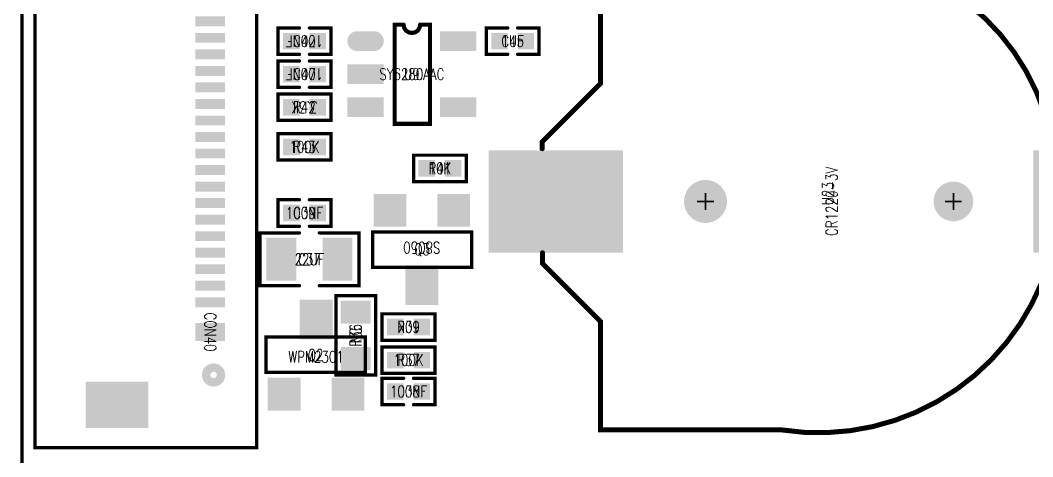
# Model space of a CAD drawing. Extents: x -4 to 157, y -7 to 87.
# Drawn here: x -3.55 to 27.09, y 52.23 to 65.43 of the extents above; entities that cross this region are included whole.
import ezdxf
from ezdxf.enums import TextEntityAlignment as Align

# ---------------------------------------------------------------- set-up
doc = ezdxf.new("R2010")
doc.units = 0
for name, color, linetype in [('ATTRIBUTE_01', 130, 'CONTINUOUS'), ('BOARD_OUTLINE_00', 254, 'CONTINUOUS'), ('DRIL_NPLTE_THRU_01', 3, 'CONTINUOUS'), ('DRIL_NPLTE_THRU_02', 171, 'CONTINUOUS'), ('DRIL_NPLTE_THRU_03', 222, 'CONTINUOUS'), ('DRIL_NPLTE_THRU_04', 2, 'CONTINUOUS'), ('DRIL_PLTE_THRU_01', 3, 'CONTINUOUS'), ('DRIL_PLTE_THRU_02', 171, 'CONTINUOUS'), ('DRIL_PLTE_THRU_03', 222, 'CONTINUOUS'), ('DRIL_PLTE_THRU_04', 2, 'CONTINUOUS'), ('DRIL_SYMBOL', 254, 'CONTINUOUS'), ('PADS_BOT', 56, 'CONTINUOUS'), ('PADS_INNER', 96, 'CONTINUOUS'), ('PADS_TOP', 96, 'CONTINUOUS'), ('PART_NAME_126', 6, 'CONTINUOUS'), ('PART_TOP_2DLINE_00', 255, 'CONTINUOUS'), ('PART_TOP_2DLINE_126', 255, 'CONTINUOUS'), ('TAG_00', 254, 'CONTINUOUS'), ('TAG_01', 254, 'CONTINUOUS')]:
    doc.layers.add(name, color=color, linetype=linetype)
doc.styles.add('W0$05', font='simplex', dxfattribs={"width": 0.75})

# ---------------------------------------------------------------- blocks, each defined once
blk = doc.blocks.new('BOARD_1')
at = {"layer": 'BOARD_OUTLINE_00', "const_width": 0.1}
blk.add_lwpolyline([(0, -3.5, -0.414214), (3.5, 0), (156.51, 0, -0.414214), (160.01, -3.5), (160.01, -86.52, -0.414214), (156.51, -90.02), (3.5, -90.02, -0.414214), (0, -86.52)], format="xyb", close=True, dxfattribs=at)
blk = doc.blocks.new('SMOOTH_0$1')
at = {"const_width": 0.05}
blk.add_lwpolyline([(-0.025, 0, 1), (0.025, 0, 1)], format="xyb", close=True, dxfattribs=at)
blk = doc.blocks.new('PART_BODY_TOP_260')
at = {"layer": 'PART_TOP_2DLINE_126', "const_width": 0.1}
for points in [[(-0.3, 0.8), (-1.5, 0.8), (-1.5, -0.8), (-0.3, -0.8)], [(0.3, 0.8), (1.5, 0.8), (1.5, -0.8), (0.3, -0.8)]]:
    blk.add_lwpolyline(points, dxfattribs=at)
at = {"layer": 'PART_TOP_2DLINE_126'}
for p in [(-1.5, 0.8), (-0.3, 0.8), (0.3, 0.8), (1.5, 0.8), (-1.5, -0.8), (-0.3, -0.8), (0.3, -0.8), (1.5, -0.8)]:
    blk.add_blockref('SMOOTH_0$1', p, dxfattribs=at)
blk = doc.blocks.new('DRIL_HOLE_0')
blk.add_lwpolyline([(0, 0, 1), (0, 0, 1)], format="xyb", close=True)
blk = doc.blocks.new('PAD_0')
blk.add_lwpolyline([(0, 0, 1), (0, 0, 1)], format="xyb", close=True)
blk = doc.blocks.new('PAD_15')
at = {"const_width": 0.9}
blk.add_lwpolyline([(-0.65, 0), (0.65, 0)], dxfattribs=at)
blk = doc.blocks.new('STK_TOP_13')
at = {"layer": 'DRIL_PLTE_THRU_01'}
blk.add_blockref('DRIL_HOLE_0', (0, 0), dxfattribs=at)
at = {"layer": 'DRIL_PLTE_THRU_02'}
blk.add_blockref('DRIL_HOLE_0', (0, 0), dxfattribs=at)
at = {"layer": 'DRIL_PLTE_THRU_03'}
blk.add_blockref('DRIL_HOLE_0', (0, 0), dxfattribs=at)
at = {"layer": 'DRIL_PLTE_THRU_04'}
blk.add_blockref('DRIL_HOLE_0', (0, 0), dxfattribs=at)
at = {"layer": 'PADS_BOT'}
blk.add_blockref('PAD_0', (0, 0), dxfattribs=at)
at = {"layer": 'PADS_INNER'}
blk.add_blockref('PAD_0', (0, 0), dxfattribs=at)
at = {"layer": 'PADS_TOP', "rotation": 90}
blk.add_blockref('PAD_15', (0, 0), dxfattribs=at)
blk = doc.blocks.new('SYM_TOP_11')
for name, p in [('STK_TOP_13', (-0.85, 0)), ('STK_TOP_13', (0.85, 0)), ('PART_BODY_TOP_260', (0, 0))]:
    blk.add_blockref(name, p)
blk = doc.blocks.new('PART_TOP_82')
blk.add_blockref('SYM_TOP_11', (0, 0))
at = {"layer": 'ATTRIBUTE_01', "style": 'W0$05', "width": 0.75}
blk.add_text('22UF', height=0.35, dxfattribs=at).set_placement((0, 0), align=Align.MIDDLE_CENTER)
at = {"layer": 'PART_NAME_126', "style": 'W0$05', "width": 0.75}
blk.add_text('C37', height=0.35, dxfattribs=at).set_placement((0, 0), align=Align.MIDDLE_CENTER)
blk = doc.blocks.new('PART_BODY_TOP_255')
at = {"layer": 'PART_TOP_2DLINE_126', "const_width": 0.1}
for points in [[(-0.15, 0.4), (-0.8, 0.4), (-0.8, -0.4), (-0.15, -0.4)], [(0.15, -0.4), (0.8, -0.4), (0.8, 0.4), (0.15, 0.4)]]:
    blk.add_lwpolyline(points, dxfattribs=at)
at = {"layer": 'PART_TOP_2DLINE_126'}
for p in [(-0.8, 0.4), (-0.15, 0.4), (0.15, 0.4), (0.8, 0.4), (-0.8, -0.4), (-0.15, -0.4), (0.15, -0.4), (0.8, -0.4)]:
    blk.add_blockref('SMOOTH_0$1', p, dxfattribs=at)
blk = doc.blocks.new('PAD_11')
at = {"const_width": 0.5}
blk.add_lwpolyline([(-0.25, 0), (0.25, 0)], dxfattribs=at)
blk = doc.blocks.new('STK_TOP_8')
at = {"layer": 'DRIL_PLTE_THRU_01'}
blk.add_blockref('DRIL_HOLE_0', (0, 0), dxfattribs=at)
at = {"layer": 'DRIL_PLTE_THRU_02'}
blk.add_blockref('DRIL_HOLE_0', (0, 0), dxfattribs=at)
at = {"layer": 'DRIL_PLTE_THRU_03'}
blk.add_blockref('DRIL_HOLE_0', (0, 0), dxfattribs=at)
at = {"layer": 'DRIL_PLTE_THRU_04'}
blk.add_blockref('DRIL_HOLE_0', (0, 0), dxfattribs=at)
at = {"layer": 'PADS_BOT'}
blk.add_blockref('PAD_0', (0, 0), dxfattribs=at)
at = {"layer": 'PADS_INNER'}
blk.add_blockref('PAD_0', (0, 0), dxfattribs=at)
at = {"layer": 'PADS_TOP'}
blk.add_blockref('PAD_11', (0, 0), dxfattribs=at)
blk = doc.blocks.new('SYM_TOP_6')
for name, p in [('PART_BODY_TOP_255', (0, 0)), ('STK_TOP_8', (-0.4, 0)), ('STK_TOP_8', (0.4, 0))]:
    blk.add_blockref(name, p)
blk = doc.blocks.new('PART_TOP_83')
blk.add_blockref('SYM_TOP_6', (0, 0))
at = {"layer": 'ATTRIBUTE_01', "style": 'W0$05', "width": 0.75}
blk.add_text('100NF', height=0.35, dxfattribs=at).set_placement((0, 0), align=Align.MIDDLE_CENTER)
at = {"layer": 'PART_NAME_126', "style": 'W0$05', "width": 0.75}
blk.add_text('C38', height=0.35, dxfattribs=at).set_placement((0, 0), align=Align.MIDDLE_CENTER)
blk = doc.blocks.new('PART_TOP_84')
blk.add_blockref('SYM_TOP_6', (0, 0))
at = {"layer": 'ATTRIBUTE_01', "style": 'W0$05', "width": 0.75}
blk.add_text('100NF', height=0.35, dxfattribs=at).set_placement((0, 0), align=Align.MIDDLE_CENTER)
at = {"layer": 'PART_NAME_126', "style": 'W0$05', "width": 0.75}
blk.add_text('C39', height=0.35, dxfattribs=at).set_placement((0, 0), align=Align.MIDDLE_CENTER)
blk = doc.blocks.new('PART_TOP_88')
blk.add_blockref('SYM_TOP_6', (0, 0))
at = {"layer": 'ATTRIBUTE_01', "style": 'W0$05', "width": 0.75}
blk.add_text('100NF', height=0.35, dxfattribs=at).set_placement((0, 0), align=Align.MIDDLE_CENTER)
at = {"layer": 'PART_NAME_126', "style": 'W0$05', "width": 0.75}
blk.add_text('C42', height=0.35, rotation=180, dxfattribs=at).set_placement((0, 0), align=Align.MIDDLE_CENTER)
blk = doc.blocks.new('PART_TOP_91')
blk.add_blockref('SYM_TOP_6', (0, 0))
at = {"layer": 'ATTRIBUTE_01', "style": 'W0$05', "width": 0.75}
blk.add_text('1UF', height=0.35, dxfattribs=at).set_placement((0, 0), align=Align.MIDDLE_CENTER)
at = {"layer": 'PART_NAME_126', "style": 'W0$05', "width": 0.75}
blk.add_text('C45', height=0.35, dxfattribs=at).set_placement((0, 0), align=Align.MIDDLE_CENTER)
blk = doc.blocks.new('PART_TOP_93')
blk.add_blockref('SYM_TOP_6', (0, 0))
at = {"layer": 'ATTRIBUTE_01', "style": 'W0$05', "width": 0.75}
blk.add_text('100NF', height=0.35, dxfattribs=at).set_placement((0, 0), align=Align.MIDDLE_CENTER)
at = {"layer": 'PART_NAME_126', "style": 'W0$05', "width": 0.75}
blk.add_text('C47', height=0.35, rotation=180, dxfattribs=at).set_placement((0, 0), align=Align.MIDDLE_CENTER)
blk = doc.blocks.new('PART_BODY_TOP_276')
at = {"layer": 'PART_TOP_2DLINE_00', "const_width": 0.254}
blk.add_lwpolyline([(1.076, 0.1, 1), (1.524, 0.1, 1)], format="xyb", close=True, dxfattribs=at)
at = {"layer": 'PART_TOP_2DLINE_126', "const_width": 0.1}
blk.add_lwpolyline([(-24.8, 1.4), (3.5, 1.4), (3.5, -5.3), (-24.8, -5.3)], close=True, dxfattribs=at)
at = {"layer": 'PART_TOP_2DLINE_126'}
for p in [(-24.8, 1.4), (3.5, 1.4), (-24.8, -5.3), (3.5, -5.3)]:
    blk.add_blockref('SMOOTH_0$1', p, dxfattribs=at)
blk = doc.blocks.new('PAD_32')
at = {"const_width": 0.3}
blk.add_lwpolyline([(-0.45, 0), (0.45, 0)], dxfattribs=at)
blk = doc.blocks.new('STK_TOP_32')
at = {"layer": 'DRIL_PLTE_THRU_01'}
blk.add_blockref('DRIL_HOLE_0', (0, 0), dxfattribs=at)
at = {"layer": 'DRIL_PLTE_THRU_02'}
blk.add_blockref('DRIL_HOLE_0', (0, 0), dxfattribs=at)
at = {"layer": 'DRIL_PLTE_THRU_03'}
blk.add_blockref('DRIL_HOLE_0', (0, 0), dxfattribs=at)
at = {"layer": 'DRIL_PLTE_THRU_04'}
blk.add_blockref('DRIL_HOLE_0', (0, 0), dxfattribs=at)
at = {"layer": 'PADS_BOT'}
blk.add_blockref('PAD_0', (0, 0), dxfattribs=at)
at = {"layer": 'PADS_INNER'}
blk.add_blockref('PAD_0', (0, 0), dxfattribs=at)
at = {"layer": 'PADS_TOP', "rotation": 90}
blk.add_blockref('PAD_32', (0, 0), dxfattribs=at)
blk = doc.blocks.new('PAD_33')
at = {"const_width": 0.55}
blk.add_lwpolyline([(-0.45, 0), (0.45, 0)], dxfattribs=at)
blk = doc.blocks.new('STK_TOP_33')
at = {"layer": 'DRIL_PLTE_THRU_01'}
blk.add_blockref('DRIL_HOLE_0', (0, 0), dxfattribs=at)
at = {"layer": 'DRIL_PLTE_THRU_02'}
blk.add_blockref('DRIL_HOLE_0', (0, 0), dxfattribs=at)
at = {"layer": 'DRIL_PLTE_THRU_03'}
blk.add_blockref('DRIL_HOLE_0', (0, 0), dxfattribs=at)
at = {"layer": 'DRIL_PLTE_THRU_04'}
blk.add_blockref('DRIL_HOLE_0', (0, 0), dxfattribs=at)
at = {"layer": 'PADS_BOT'}
blk.add_blockref('PAD_0', (0, 0), dxfattribs=at)
at = {"layer": 'PADS_INNER'}
blk.add_blockref('PAD_0', (0, 0), dxfattribs=at)
at = {"layer": 'PADS_TOP', "rotation": 90}
blk.add_blockref('PAD_33', (0, 0), dxfattribs=at)
blk = doc.blocks.new('PAD_34')
at = {"const_width": 1.4}
blk.add_lwpolyline([(-0.95, 0), (0.95, 0)], dxfattribs=at)
blk = doc.blocks.new('STK_TOP_34')
at = {"layer": 'DRIL_PLTE_THRU_01'}
blk.add_blockref('DRIL_HOLE_0', (0, 0), dxfattribs=at)
at = {"layer": 'DRIL_PLTE_THRU_02'}
blk.add_blockref('DRIL_HOLE_0', (0, 0), dxfattribs=at)
at = {"layer": 'DRIL_PLTE_THRU_03'}
blk.add_blockref('DRIL_HOLE_0', (0, 0), dxfattribs=at)
at = {"layer": 'DRIL_PLTE_THRU_04'}
blk.add_blockref('DRIL_HOLE_0', (0, 0), dxfattribs=at)
at = {"layer": 'PADS_BOT'}
blk.add_blockref('PAD_0', (0, 0), dxfattribs=at)
at = {"layer": 'PADS_INNER'}
blk.add_blockref('PAD_0', (0, 0), dxfattribs=at)
at = {"layer": 'PADS_TOP', "rotation": 90}
blk.add_blockref('PAD_34', (0, 0), dxfattribs=at)
blk = doc.blocks.new('SYM_TOP_27')
for name, p in [('PART_BODY_TOP_276', (0, 0)), ('STK_TOP_33', (-21.3, 0)), ('STK_TOP_33', (0, 0)), ('STK_TOP_32', (-20.4, 0)), ('STK_TOP_32', (-19.9, 0)), ('STK_TOP_32', (-19.4, 0)), ('STK_TOP_32', (-18.9, 0)), ('STK_TOP_32', (-18.4, 0)), ('STK_TOP_32', (-17.9, 0)), ('STK_TOP_32', (-17.4, 0)), ('STK_TOP_32', (-16.9, 0)), ('STK_TOP_32', (-16.4, 0)), ('STK_TOP_32', (-15.9, 0)), ('STK_TOP_32', (-15.4, 0)), ('STK_TOP_32', (-14.9, 0)), ('STK_TOP_32', (-14.4, 0)), ('STK_TOP_32', (-13.9, 0)), ('STK_TOP_32', (-13.4, 0)), ('STK_TOP_32', (-12.9, 0)), ('STK_TOP_32', (-12.4, 0)), ('STK_TOP_32', (-11.9, 0)), ('STK_TOP_32', (-11.4, 0)), ('STK_TOP_32', (-10.9, 0)), ('STK_TOP_32', (-10.4, 0)), ('STK_TOP_32', (-9.9, 0)), ('STK_TOP_32', (-9.4, 0)), ('STK_TOP_32', (-8.9, 0)), ('STK_TOP_32', (-8.4, 0)), ('STK_TOP_32', (-7.9, 0)), ('STK_TOP_32', (-7.4, 0)), ('STK_TOP_32', (-6.9, 0)), ('STK_TOP_32', (-6.4, 0)), ('STK_TOP_32', (-5.9, 0)), ('STK_TOP_32', (-5.4, 0)), ('STK_TOP_32', (-4.9, 0)), ('STK_TOP_32', (-4.4, 0)), ('STK_TOP_32', (-3.9, 0)), ('STK_TOP_32', (-3.4, 0)), ('STK_TOP_32', (-2.9, 0)), ('STK_TOP_32', (-2.4, 0)), ('STK_TOP_32', (-1.9, 0)), ('STK_TOP_32', (-1.4, 0)), ('STK_TOP_32', (-0.9, 0)), ('STK_TOP_34', (-23.5, -2.82)), ('STK_TOP_34', (2.2, -2.82))]:
    blk.add_blockref(name, p)
blk = doc.blocks.new('PART_TOP_221')
blk.add_blockref('SYM_TOP_27', (0, 0))
at = {"layer": 'ATTRIBUTE_01', "style": 'W0$05', "width": 0.75}
blk.add_text('CON40', height=0.35, dxfattribs=at).set_placement((0, 0), align=Align.MIDDLE_CENTER)
at = {"layer": 'PART_NAME_126', "style": 'W0$05', "width": 0.75}
blk.add_text('J11', height=0.35, rotation=180, dxfattribs=at).set_placement((-10.65, -1.95), align=Align.MIDDLE_CENTER)
blk = doc.blocks.new('PART_BODY_TOP_292')
at = {"layer": 'PART_TOP_2DLINE_126', "const_width": 0.1}
blk.add_lwpolyline([(1.489, -0.473), (-1.511, -0.473), (-1.511, 0.595), (1.489, 0.595)], close=True, dxfattribs=at)
at = {"layer": 'PART_TOP_2DLINE_126'}
for p in [(-1.511, 0.595), (1.489, 0.595), (-1.511, -0.473), (1.489, -0.473)]:
    blk.add_blockref('SMOOTH_0$1', p, dxfattribs=at)
blk = doc.blocks.new('PAD_70')
at = {"const_width": 0.9906}
blk.add_lwpolyline([(-0.4953, 0), (0.4953, 0)], dxfattribs=at)
blk = doc.blocks.new('STK_TOP_63')
at = {"layer": 'DRIL_PLTE_THRU_01'}
blk.add_blockref('DRIL_HOLE_0', (0, 0), dxfattribs=at)
at = {"layer": 'DRIL_PLTE_THRU_02'}
blk.add_blockref('DRIL_HOLE_0', (0, 0), dxfattribs=at)
at = {"layer": 'DRIL_PLTE_THRU_03'}
blk.add_blockref('DRIL_HOLE_0', (0, 0), dxfattribs=at)
at = {"layer": 'DRIL_PLTE_THRU_04'}
blk.add_blockref('DRIL_HOLE_0', (0, 0), dxfattribs=at)
at = {"layer": 'PADS_BOT'}
blk.add_blockref('PAD_0', (0, 0), dxfattribs=at)
at = {"layer": 'PADS_INNER'}
blk.add_blockref('PAD_0', (0, 0), dxfattribs=at)
at = {"layer": 'PADS_TOP'}
blk.add_blockref('PAD_70', (0, 0), dxfattribs=at)
blk = doc.blocks.new('PAD_71')
at = {"const_width": 1}
blk.add_lwpolyline([(-0.6, 0), (0.6, 0)], dxfattribs=at)
blk = doc.blocks.new('STK_TOP_64')
at = {"layer": 'DRIL_PLTE_THRU_01'}
blk.add_blockref('DRIL_HOLE_0', (0, 0), dxfattribs=at)
at = {"layer": 'DRIL_PLTE_THRU_02'}
blk.add_blockref('DRIL_HOLE_0', (0, 0), dxfattribs=at)
at = {"layer": 'DRIL_PLTE_THRU_03'}
blk.add_blockref('DRIL_HOLE_0', (0, 0), dxfattribs=at)
at = {"layer": 'DRIL_PLTE_THRU_04'}
blk.add_blockref('DRIL_HOLE_0', (0, 0), dxfattribs=at)
at = {"layer": 'PADS_BOT'}
blk.add_blockref('PAD_0', (0, 0), dxfattribs=at)
at = {"layer": 'PADS_INNER'}
blk.add_blockref('PAD_0', (0, 0), dxfattribs=at)
at = {"layer": 'PADS_TOP', "rotation": 90}
blk.add_blockref('PAD_71', (0, 0), dxfattribs=at)
blk = doc.blocks.new('SYM_TOP_43')
for name, p in [('STK_TOP_64', (0, 1.131)), ('PART_BODY_TOP_292', (0, 0)), ('STK_TOP_63', (-0.965, -1.131)), ('STK_TOP_63', (0.965, -1.131))]:
    blk.add_blockref(name, p)
blk = doc.blocks.new('PART_TOP_260')
blk.add_blockref('SYM_TOP_43', (0, 0))
at = {"layer": 'ATTRIBUTE_01', "style": 'W0$05', "width": 0.75}
blk.add_text('WPM2301', height=0.35, dxfattribs=at).set_placement((0, 0), align=Align.MIDDLE_CENTER)
at = {"layer": 'PART_NAME_126', "style": 'W0$05', "width": 0.75}
blk.add_text('Q2', height=0.35, dxfattribs=at).set_placement((-0.011, 0.052), align=Align.MIDDLE_CENTER)
blk = doc.blocks.new('PART_TOP_261')
blk.add_blockref('SYM_TOP_43', (0, 0))
at = {"layer": 'ATTRIBUTE_01', "style": 'W0$05', "width": 0.75}
blk.add_text('S8050', height=0.35, dxfattribs=at).set_placement((0, 0), align=Align.MIDDLE_CENTER)
at = {"layer": 'PART_NAME_126', "style": 'W0$05', "width": 0.75}
blk.add_text('Q3', height=0.35, rotation=180, dxfattribs=at).set_placement((-0.011, 0.052), align=Align.MIDDLE_CENTER)
blk = doc.blocks.new('PART_BODY_TOP_271')
at = {"layer": 'PART_TOP_2DLINE_126', "const_width": 0.1}
blk.add_lwpolyline([(-1.2, 0.6), (1.2, 0.6), (1.2, -0.6), (-1.2, -0.6)], close=True, dxfattribs=at)
at = {"layer": 'PART_TOP_2DLINE_126'}
for p in [(-1.2, 0.6), (1.2, 0.6), (-1.2, -0.6), (1.2, -0.6)]:
    blk.add_blockref('SMOOTH_0$1', p, dxfattribs=at)
blk = doc.blocks.new('PAD_14')
at = {"const_width": 0.7}
blk.add_lwpolyline([(-0.45, 0), (0.45, 0)], dxfattribs=at)
blk = doc.blocks.new('STK_TOP_11')
at = {"layer": 'DRIL_PLTE_THRU_01'}
blk.add_blockref('DRIL_HOLE_0', (0, 0), dxfattribs=at)
at = {"layer": 'DRIL_PLTE_THRU_02'}
blk.add_blockref('DRIL_HOLE_0', (0, 0), dxfattribs=at)
at = {"layer": 'DRIL_PLTE_THRU_03'}
blk.add_blockref('DRIL_HOLE_0', (0, 0), dxfattribs=at)
at = {"layer": 'DRIL_PLTE_THRU_04'}
blk.add_blockref('DRIL_HOLE_0', (0, 0), dxfattribs=at)
at = {"layer": 'PADS_BOT'}
blk.add_blockref('PAD_0', (0, 0), dxfattribs=at)
at = {"layer": 'PADS_INNER'}
blk.add_blockref('PAD_0', (0, 0), dxfattribs=at)
at = {"layer": 'PADS_TOP', "rotation": 90}
blk.add_blockref('PAD_14', (0, 0), dxfattribs=at)
blk = doc.blocks.new('SYM_TOP_22')
for name, p in [('PART_BODY_TOP_271', (0, 0)), ('STK_TOP_11', (-0.7, 0)), ('STK_TOP_11', (0.7, 0))]:
    blk.add_blockref(name, p)
blk = doc.blocks.new('PART_TOP_383')
blk.add_blockref('SYM_TOP_22', (0, 0))
at = {"layer": 'ATTRIBUTE_01', "style": 'W0$05', "width": 0.75}
blk.add_text('NC', height=0.35, dxfattribs=at).set_placement((0, 0), align=Align.MIDDLE_CENTER)
at = {"layer": 'PART_NAME_126', "style": 'W0$05', "width": 0.75}
blk.add_text('R36', height=0.35, dxfattribs=at).set_placement((0, 0), align=Align.MIDDLE_CENTER)
blk = doc.blocks.new('PART_BODY_TOP_272')
at = {"layer": 'PART_TOP_2DLINE_126', "const_width": 0.1}
blk.add_lwpolyline([(-0.8, 0.4), (0.8, 0.4), (0.8, -0.4), (-0.8, -0.4)], close=True, dxfattribs=at)
at = {"layer": 'PART_TOP_2DLINE_126'}
for p in [(-0.8, 0.4), (0.8, 0.4), (-0.8, -0.4), (0.8, -0.4)]:
    blk.add_blockref('SMOOTH_0$1', p, dxfattribs=at)
blk = doc.blocks.new('SYM_TOP_23')
for name, p in [('PART_BODY_TOP_272', (0, 0)), ('STK_TOP_8', (-0.4, 0)), ('STK_TOP_8', (0.4, 0))]:
    blk.add_blockref(name, p)
blk = doc.blocks.new('PART_TOP_384')
blk.add_blockref('SYM_TOP_23', (0, 0))
at = {"layer": 'ATTRIBUTE_01', "style": 'W0$05', "width": 0.75}
blk.add_text('100K', height=0.35, dxfattribs=at).set_placement((0, 0), align=Align.MIDDLE_CENTER)
at = {"layer": 'PART_NAME_126', "style": 'W0$05', "width": 0.75}
blk.add_text('R37', height=0.35, dxfattribs=at).set_placement((0, 0), align=Align.MIDDLE_CENTER)
blk = doc.blocks.new('PART_TOP_386')
blk.add_blockref('SYM_TOP_23', (0, 0))
at = {"layer": 'ATTRIBUTE_01', "style": 'W0$05', "width": 0.75}
blk.add_text('10K', height=0.35, dxfattribs=at).set_placement((0, 0), align=Align.MIDDLE_CENTER)
at = {"layer": 'PART_NAME_126', "style": 'W0$05', "width": 0.75}
blk.add_text('R39', height=0.35, rotation=180, dxfattribs=at).set_placement((0, 0), align=Align.MIDDLE_CENTER)
blk = doc.blocks.new('PART_TOP_389')
blk.add_blockref('SYM_TOP_23', (0, 0))
at = {"layer": 'ATTRIBUTE_01', "style": 'W0$05', "width": 0.75}
blk.add_text('10K', height=0.35, dxfattribs=at).set_placement((0, 0), align=Align.MIDDLE_CENTER)
at = {"layer": 'PART_NAME_126', "style": 'W0$05', "width": 0.75}
blk.add_text('R41', height=0.35, dxfattribs=at).set_placement((0, 0), align=Align.MIDDLE_CENTER)
blk = doc.blocks.new('PART_TOP_390')
blk.add_blockref('SYM_TOP_23', (0, 0))
at = {"layer": 'ATTRIBUTE_01', "style": 'W0$05', "width": 0.75}
blk.add_text('3.3K', height=0.35, dxfattribs=at).set_placement((0, 0), align=Align.MIDDLE_CENTER)
at = {"layer": 'PART_NAME_126', "style": 'W0$05', "width": 0.75}
blk.add_text('R42', height=0.35, rotation=180, dxfattribs=at).set_placement((0, 0), align=Align.MIDDLE_CENTER)
blk = doc.blocks.new('PART_TOP_391')
blk.add_blockref('SYM_TOP_23', (0, 0))
at = {"layer": 'ATTRIBUTE_01', "style": 'W0$05', "width": 0.75}
blk.add_text('100K', height=0.35, dxfattribs=at).set_placement((0, 0), align=Align.MIDDLE_CENTER)
at = {"layer": 'PART_NAME_126', "style": 'W0$05', "width": 0.75}
blk.add_text('R43', height=0.35, dxfattribs=at).set_placement((0, 0), align=Align.MIDDLE_CENTER)
blk = doc.blocks.new('SMOOTH_0$1524')
at = {"const_width": 0.0762}
blk.add_lwpolyline([(-0.0381, 0, 1), (0.0381, 0, 1)], format="xyb", close=True, dxfattribs=at)
blk = doc.blocks.new('PART_BODY_TOP_304')
at = {"layer": 'PART_TOP_2DLINE_126', "const_width": 0.152}
for points in [[(-1.811, -6.584, -0.37488), (-6.91, 1.526), (-6.91, 6.991), (-3.631, 6.991), (-1.873, 8.749), (-1.554, 8.749)], [(1.597, 8.758), (1.806, 8.758), (3.569, 6.995), (7.335, 6.995), (7.335, 1.534, -0.406566), (2.074, -6.608)]]:
    blk.add_lwpolyline(points, format="xyb", dxfattribs=at)
at = {"layer": 'TAG_00'}
blk.add_lwpolyline([(0, 0), (0, 0)], dxfattribs=at)
at = {"layer": 'TAG_01'}
blk.add_lwpolyline([(0, 0), (0, 0)], dxfattribs=at)
at = {"layer": 'PART_TOP_2DLINE_126'}
for p in [(-1.873, 8.749), (-1.554, 8.749), (1.597, 8.758), (1.806, 8.758), (-6.91, 6.991), (-3.631, 6.991), (3.569, 6.995), (7.335, 6.995), (-6.91, 1.526), (7.335, 1.534), (-1.811, -6.584), (2.074, -6.608)]:
    blk.add_blockref('SMOOTH_0$1524', p, dxfattribs=at)
blk = doc.blocks.new('PAD_88')
at = {"const_width": 3.099}
blk.add_lwpolyline([(-2.032, 0), (2.032, 0)], dxfattribs=at)
blk = doc.blocks.new('STK_TOP_84')
at = {"layer": 'DRIL_PLTE_THRU_01'}
blk.add_blockref('DRIL_HOLE_0', (0, 0), dxfattribs=at)
at = {"layer": 'DRIL_PLTE_THRU_02'}
blk.add_blockref('DRIL_HOLE_0', (0, 0), dxfattribs=at)
at = {"layer": 'DRIL_PLTE_THRU_03'}
blk.add_blockref('DRIL_HOLE_0', (0, 0), dxfattribs=at)
at = {"layer": 'DRIL_PLTE_THRU_04'}
blk.add_blockref('DRIL_HOLE_0', (0, 0), dxfattribs=at)
at = {"layer": 'PADS_BOT'}
blk.add_blockref('PAD_0', (0, 0), dxfattribs=at)
at = {"layer": 'PADS_INNER'}
blk.add_blockref('PAD_0', (0, 0), dxfattribs=at)
at = {"layer": 'PADS_TOP', "rotation": 90}
blk.add_blockref('PAD_88', (0, 0), dxfattribs=at)
blk = doc.blocks.new('DRIL_SYMBOL_1$2')
at = {"layer": 'DRIL_SYMBOL', "const_width": 0.0508}
for points in [[(-0.254, 0), (0.254, 0)], [(0, -0.254), (0, 0.254)]]:
    blk.add_lwpolyline(points, dxfattribs=at)
blk = doc.blocks.new('DRIL_HOLE_1$2')
at = {"const_width": 0.6}
blk.add_lwpolyline([(-0.3, 0, 1), (0.3, 0, 1)], format="xyb", close=True, dxfattribs=at)
blk.add_blockref('DRIL_SYMBOL_1$2', (0, 0))
blk = doc.blocks.new('PAD_89')
at = {"const_width": 0.6}
blk.add_lwpolyline([(0, -0.3, 1), (0, 0.3, 1)], format="xyb", close=True, dxfattribs=at)
blk = doc.blocks.new('STK_TOP_85')
at = {"layer": 'DRIL_NPLTE_THRU_01'}
blk.add_blockref('DRIL_HOLE_1$2', (0, 0), dxfattribs=at)
at = {"layer": 'DRIL_NPLTE_THRU_02'}
blk.add_blockref('DRIL_HOLE_1$2', (0, 0), dxfattribs=at)
at = {"layer": 'DRIL_NPLTE_THRU_03'}
blk.add_blockref('DRIL_HOLE_1$2', (0, 0), dxfattribs=at)
at = {"layer": 'DRIL_NPLTE_THRU_04'}
blk.add_blockref('DRIL_HOLE_1$2', (0, 0), dxfattribs=at)
at = {"layer": 'PADS_BOT'}
blk.add_blockref('PAD_89', (0, 0), dxfattribs=at)
at = {"layer": 'PADS_INNER'}
blk.add_blockref('PAD_89', (0, 0), dxfattribs=at)
at = {"layer": 'PADS_TOP'}
blk.add_blockref('PAD_89', (0, 0), dxfattribs=at)
blk = doc.blocks.new('DRIL_SYMBOL_1$299972')
at = {"layer": 'DRIL_SYMBOL', "const_width": 0.0508}
for points in [[(-0.254, 0), (0.254, 0)], [(0, -0.254), (0, 0.254)]]:
    blk.add_lwpolyline(points, dxfattribs=at)
blk = doc.blocks.new('DRIL_HOLE_1$299972')
at = {"const_width": 0.65}
blk.add_lwpolyline([(-0.325, 0, 1), (0.325, 0, 1)], format="xyb", close=True, dxfattribs=at)
blk.add_blockref('DRIL_SYMBOL_1$299972', (0, 0))
blk = doc.blocks.new('PAD_31')
at = {"const_width": 0.65}
blk.add_lwpolyline([(0, -0.325, 1), (0, 0.325, 1)], format="xyb", close=True, dxfattribs=at)
blk = doc.blocks.new('STK_TOP_86')
at = {"layer": 'DRIL_NPLTE_THRU_01'}
blk.add_blockref('DRIL_HOLE_1$299972', (0, 0), dxfattribs=at)
at = {"layer": 'DRIL_NPLTE_THRU_02'}
blk.add_blockref('DRIL_HOLE_1$299972', (0, 0), dxfattribs=at)
at = {"layer": 'DRIL_NPLTE_THRU_03'}
blk.add_blockref('DRIL_HOLE_1$299972', (0, 0), dxfattribs=at)
at = {"layer": 'DRIL_NPLTE_THRU_04'}
blk.add_blockref('DRIL_HOLE_1$299972', (0, 0), dxfattribs=at)
at = {"layer": 'PADS_BOT'}
blk.add_blockref('PAD_31', (0, 0), dxfattribs=at)
at = {"layer": 'PADS_INNER'}
blk.add_blockref('PAD_31', (0, 0), dxfattribs=at)
at = {"layer": 'PADS_TOP'}
blk.add_blockref('PAD_31', (0, 0), dxfattribs=at)
blk = doc.blocks.new('SYM_TOP_55')
for name, p in [('STK_TOP_84', (0, 8.348)), ('PART_BODY_TOP_304', (0, 0)), ('STK_TOP_86', (0, 3.815)), ('STK_TOP_85', (0, -3.685)), ('STK_TOP_84', (0, -8.134))]:
    blk.add_blockref(name, p)
blk = doc.blocks.new('PART_TOP_476')
blk.add_blockref('SYM_TOP_55', (0, 0))
at = {"layer": 'ATTRIBUTE_01', "style": 'W0$05', "width": 0.75}
blk.add_text('CR1220-3V', height=0.35, dxfattribs=at).set_placement((0, 0), align=Align.MIDDLE_CENTER)
at = {"layer": 'PART_NAME_126', "style": 'W0$05', "width": 0.75}
blk.add_text('U23', height=0.35, dxfattribs=at).set_placement((0.235, 0.107), align=Align.MIDDLE_CENTER)
blk = doc.blocks.new('SMOOTH_0$127')
at = {"const_width": 0.0635}
blk.add_lwpolyline([(-0.03175, 0, 1), (0.03175, 0, 1)], format="xyb", close=True, dxfattribs=at)
blk = doc.blocks.new('PART_BODY_TOP_302')
at = {"layer": 'PART_TOP_2DLINE_00', "const_width": 0.127}
blk.add_lwpolyline([(-0.25, 1.5, 1), (0.25, 1.5), (0.547, 1.5), (0.547, -1.5), (-0.521, -1.5), (-0.521, 1.5)], format="xyb", close=True, dxfattribs=at)
at = {"layer": 'PART_TOP_2DLINE_00'}
for p in [(-0.521, 1.5), (-0.25, 1.5), (0.25, 1.5), (0.547, 1.5), (-0.521, -1.5), (0.547, -1.5)]:
    blk.add_blockref('SMOOTH_0$127', p, dxfattribs=at)
blk = doc.blocks.new('PAD_81')
at = {"const_width": 0.3}
blk.add_lwpolyline([(-0.25, -0.15), (0.25, -0.15, 1), (0.25, 0.15), (-0.25, 0.15, 1)], format="xyb", close=True, dxfattribs=at)
blk = doc.blocks.new('STK_TOP_79')
at = {"layer": 'DRIL_PLTE_THRU_01'}
blk.add_blockref('DRIL_HOLE_0', (0, 0), dxfattribs=at)
at = {"layer": 'DRIL_PLTE_THRU_02'}
blk.add_blockref('DRIL_HOLE_0', (0, 0), dxfattribs=at)
at = {"layer": 'DRIL_PLTE_THRU_03'}
blk.add_blockref('DRIL_HOLE_0', (0, 0), dxfattribs=at)
at = {"layer": 'DRIL_PLTE_THRU_04'}
blk.add_blockref('DRIL_HOLE_0', (0, 0), dxfattribs=at)
at = {"layer": 'PADS_BOT'}
blk.add_blockref('PAD_0', (0, 0), dxfattribs=at)
at = {"layer": 'PADS_INNER'}
blk.add_blockref('PAD_0', (0, 0), dxfattribs=at)
at = {"layer": 'PADS_TOP'}
blk.add_blockref('PAD_81', (0, 0), dxfattribs=at)
blk = doc.blocks.new('PAD_82')
at = {"const_width": 0.6}
blk.add_lwpolyline([(-0.55, 0), (0.55, 0)], dxfattribs=at)
blk = doc.blocks.new('STK_TOP_80')
at = {"layer": 'DRIL_PLTE_THRU_01'}
blk.add_blockref('DRIL_HOLE_0', (0, 0), dxfattribs=at)
at = {"layer": 'DRIL_PLTE_THRU_02'}
blk.add_blockref('DRIL_HOLE_0', (0, 0), dxfattribs=at)
at = {"layer": 'DRIL_PLTE_THRU_03'}
blk.add_blockref('DRIL_HOLE_0', (0, 0), dxfattribs=at)
at = {"layer": 'DRIL_PLTE_THRU_04'}
blk.add_blockref('DRIL_HOLE_0', (0, 0), dxfattribs=at)
at = {"layer": 'PADS_BOT'}
blk.add_blockref('PAD_0', (0, 0), dxfattribs=at)
at = {"layer": 'PADS_INNER'}
blk.add_blockref('PAD_0', (0, 0), dxfattribs=at)
at = {"layer": 'PADS_TOP'}
blk.add_blockref('PAD_82', (0, 0), dxfattribs=at)
blk = doc.blocks.new('SYM_TOP_53')
for name, p in [('PART_BODY_TOP_302', (0, 0)), ('STK_TOP_79', (-1.4, 1)), ('STK_TOP_80', (1.4, 1)), ('STK_TOP_80', (-1.4, 0)), ('STK_TOP_80', (-1.4, -1)), ('STK_TOP_80', (1.4, -1))]:
    blk.add_blockref(name, p)
blk = doc.blocks.new('PART_TOP_489')
blk.add_blockref('SYM_TOP_53', (0, 0))
at = {"layer": 'ATTRIBUTE_01', "style": 'W0$05', "width": 0.75}
blk.add_text('SY6280AAC', height=0.35, dxfattribs=at).set_placement((0, 0), align=Align.MIDDLE_CENTER)
at = {"layer": 'PART_NAME_126', "style": 'W0$05', "width": 0.75}
blk.add_text('U9', height=0.35, dxfattribs=at).set_placement((0, 0), align=Align.MIDDLE_CENTER)

msp = doc.modelspace()

# ---------------------------------------------------------------- block references
for name, p in [('BOARD_1', (-3.5, 86.5)), ('PART_TOP_489', (8.3, 63.8)), ('PART_TOP_91', (11.35, 64.8)), ('PART_TOP_391', (5.05, 61.6)), ('PART_TOP_389', (9.15, 60.95)), ('PART_TOP_84', (5.05, 59.6)), ('PART_TOP_82', (5.2, 58.2)), ('PART_TOP_260', (5.4, 55.25)), ('PART_TOP_384', (8.2, 55.15)), ('PART_TOP_83', (8.2, 54.2))]:
    msp.add_blockref(name, p)
for name, p, rotation in [('PART_TOP_221', (2.2, 56), 270), ('PART_TOP_476', (21, 59.95), 90), ('PART_TOP_88', (5.05, 64.8), 180), ('PART_TOP_93', (5.05, 63.8), 180), ('PART_TOP_390', (5.05, 62.8), 180), ('PART_TOP_261', (8.6, 58.55), 180), ('PART_TOP_383', (6.6, 55.9), 90), ('PART_TOP_386', (8.2, 56.15), 180)]:
    msp.add_blockref(name, p, dxfattribs=dict(rotation=rotation))

doc.saveas('drawing.dxf')
